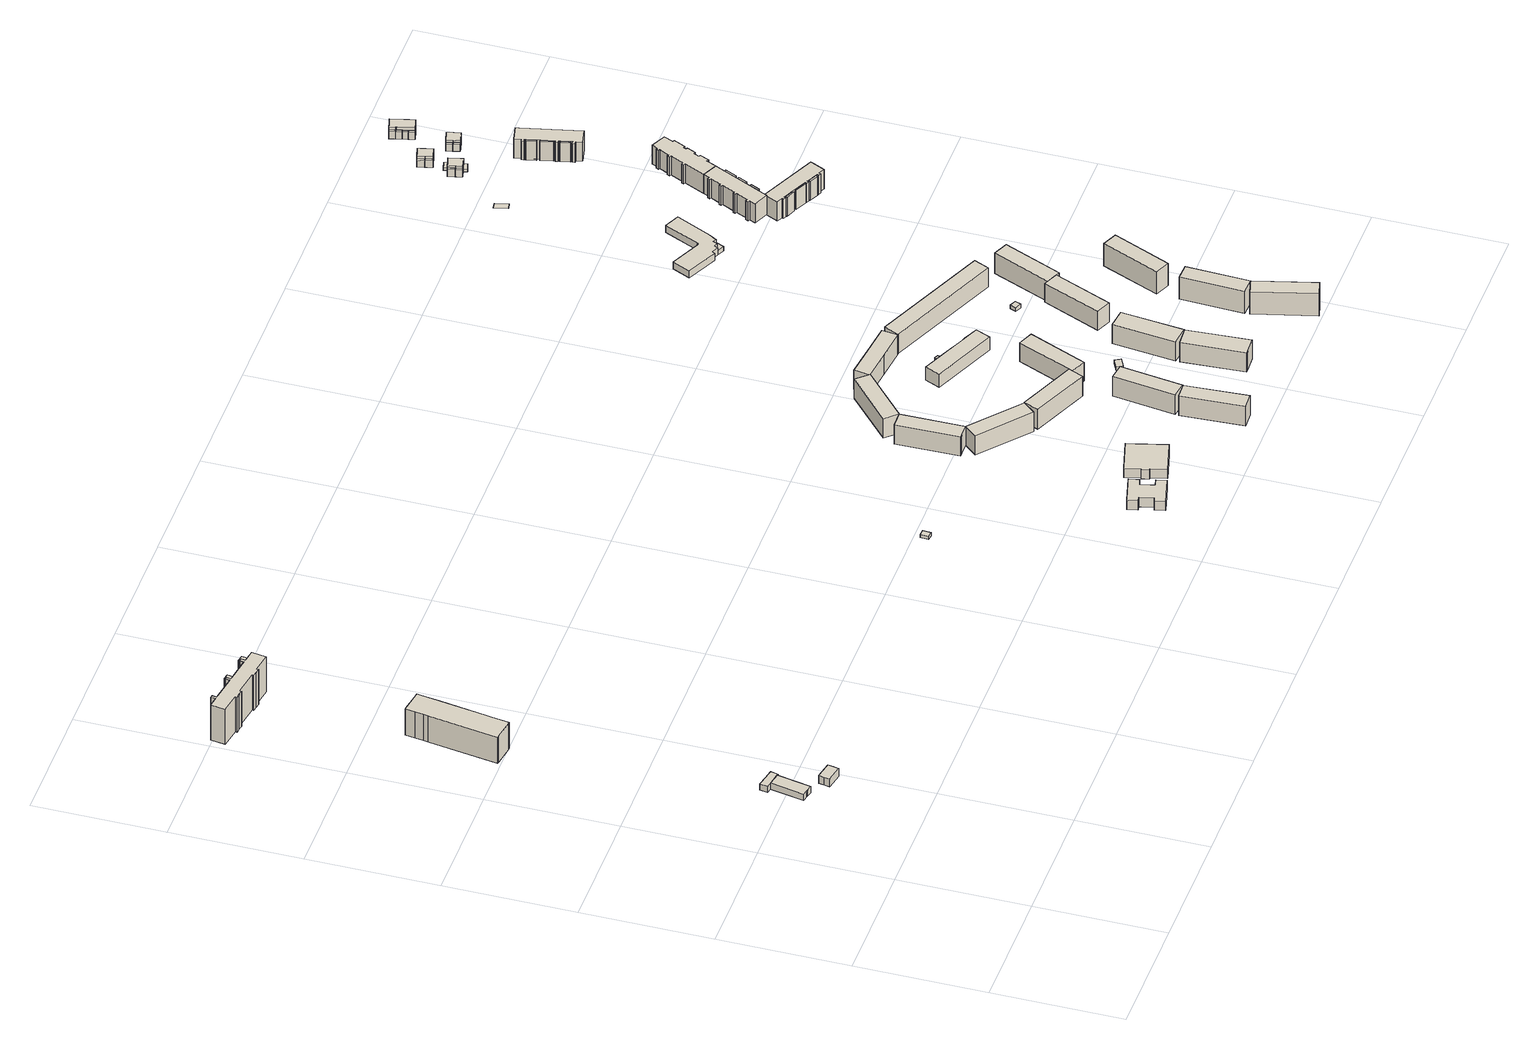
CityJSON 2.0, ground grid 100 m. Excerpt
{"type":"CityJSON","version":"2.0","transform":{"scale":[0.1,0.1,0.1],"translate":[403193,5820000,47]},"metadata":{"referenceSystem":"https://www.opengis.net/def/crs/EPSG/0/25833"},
"CityObjects":{
"building1":{"type":"Building","attributes":{"Gemeindeschluessel":"11000010","function":"31001_2000"},"address":[{"country":"Germany","locality":"Berlin","thoroughfareNumber":"5","thoroughfareName":"Zum Forsthaus"}],"children":["building1-1","building1-2"]},
"building1-1":{"type":"BuildingPart","attributes":{"BezugspunktDach":"2200","measuredHeight":6.47,"storeysAboveGround":1},"parents":["building1"],"geometry":[{"type":"MultiSurface","lod":"1","boundaries":[[[0,1,2,3,4,5,6,7]],[[8,9,10,11,12,13,14,15]],[[8,15,7,6]],[[16,17,18,6,5]],[[19,16,9,5,4]],[[20,19,10,11,10,4,3]],[[12,11,3,2]],[[13,12,2,1]],[[14,13,1,0]],[[15,14,0,7]],[[9,21,17,16]],[[21,8,18,17]],[[10,9,16,19]],[[22,11,10,19,20]]]}]},
"building1-2":{"type":"BuildingPart","attributes":{"BezugspunktDach":"2200","measuredHeight":7.27,"storeysAboveGround":1},"parents":["building1"],"geometry":[{"type":"MultiSurface","lod":"1","boundaries":[[[17,20,23,24,25,26,27]],[[28,29,30,31,11,21,32]],[[28,32,27,26]],[[29,28,26,25]],[[30,29,25,24]],[[31,30,24,23]],[[11,31,23,20]],[[32,21,8,18,27]],[[21,9,16,17]],[[10,19,16,9]],[[20,19,10,11]],[[18,8,21,17]]]}]},
"building2":{"type":"Building","attributes":{"Gemeindeschluessel":"11000010","BezugspunktDach":"2200","function":"31001_1223","measuredHeight":9.13,"storeysAboveGround":2},"address":[{"country":"Germany","locality":"Berlin","thoroughfareNumber":"7","thoroughfareName":"Zum Forsthaus"}],"geometry":[{"type":"Solid","lod":"1","boundaries":[[[[33,34,35,36,37,38,39]],[[40,41,42,43,44,45,46]],[[40,46,39,38]],[[41,40,38,37]],[[42,41,37,36]],[[43,42,36,35]],[[44,43,35,34]],[[45,44,34,33]],[[46,45,33,39]]]]}]},
"building3":{"type":"Building","attributes":{"Gemeindeschluessel":"11000010","BezugspunktDach":"2200","function":"31001_1022","measuredHeight":23.55,"storeysAboveGround":8},"address":[{"country":"Germany","locality":"Berlin","thoroughfareNumber":"62","thoroughfareName":"Buckower Ring"}],"geometry":[{"type":"Solid","lod":"1","boundaries":[[[[47,48,49,50,51,52,53,54,55,56,57,58,59,60,61,62,63,64,65,66]],[[67,68,69,70,71,72,73,74,75,76,77,78,79,80,81,82,83,84,85,86]],[[67,86,66,65]],[[68,67,65,64]],[[69,68,64,63]],[[70,69,63,62]],[[71,70,62,61]],[[72,71,61,60]],[[73,72,60,59]],[[74,73,59,58]],[[75,74,58,57]],[[76,75,57,56]],[[77,76,56,55]],[[78,77,55,54]],[[79,78,54,53]],[[80,79,53,52]],[[81,80,52,51]],[[82,81,51,50]],[[83,82,50,49]],[[84,83,49,48]],[[85,84,48,47]],[[86,85,47,66]]]]}]},
"building4":{"type":"Building","attributes":{"Gemeindeschluessel":"11000010","BezugspunktDach":"2200","function":"31001_1010","measuredHeight":31.35,"storeysAboveGround":10},"address":[{"country":"Germany","locality":"Berlin","thoroughfareNumber":"178, 180, 182","thoroughfareName":"Cecilienstraße"}],"geometry":[{"type":"Solid","lod":"1","boundaries":[[[[87,88,89,90,91,92,93,94,95,96,97,98,99,100,101,102,103,104,105,106,107,108,109,110,111,112,113,114,115,116,117,118]],[[119,120,121,122,123,124,125,126,127,128,129,130,131,132,133,134,135,136,137,138,139,140,141,142,143,144,145,146,147,148,149,150]],[[119,150,118,117]],[[120,119,117,116]],[[121,120,116,115]],[[122,121,115,114]],[[123,122,114,113]],[[124,123,113,112]],[[125,124,112,111]],[[126,125,111,110]],[[127,126,110,109]],[[128,127,109,108]],[[129,128,108,107]],[[130,129,107,106]],[[131,130,106,105]],[[132,131,105,104]],[[133,132,104,103]],[[134,133,103,102]],[[135,134,102,101]],[[136,135,101,100]],[[137,136,100,99]],[[138,137,99,98]],[[139,138,98,97]],[[140,139,97,96]],[[141,140,96,95]],[[142,141,95,94]],[[143,142,94,93]],[[144,143,93,92]],[[145,144,92,91]],[[146,145,91,90]],[[147,146,90,89]],[[148,147,89,88]],[[149,148,88,87]],[[150,149,87,118]]]]}]},
"building5":{"type":"Building","attributes":{"Gemeindeschluessel":"11000010","BezugspunktDach":"2200","function":"51009_1610","measuredHeight":31.5,"storeysAboveGround":0},"address":[{"country":"Germany","locality":"Berlin"}],"geometry":[{"type":"Solid","lod":"1","boundaries":[[[[109,108,107,106,105,151,152,110]],[[153,154,155,156,157,158,159,160]],[[153,160,110,152]],[[154,153,152,151]],[[155,154,151,105]],[[156,155,105,106]],[[157,156,106,107]],[[158,157,107,108]],[[159,158,108,109]],[[160,159,109,110]]]]}]},
"building6":{"type":"Building","attributes":{"Gemeindeschluessel":"11000010","BezugspunktDach":"2200","function":"51009_1610","measuredHeight":31.51,"storeysAboveGround":0},"address":[{"country":"Germany","locality":"Berlin"}],"geometry":[{"type":"Solid","lod":"1","boundaries":[[[[103,102,101,100,99,161,162,104]],[[163,164,165,166,167,168,169,170]],[[163,170,104,162]],[[164,163,162,161]],[[165,164,161,99]],[[166,165,99,100]],[[167,166,100,101]],[[168,167,101,102]],[[169,168,102,103]],[[170,169,103,104]]]]}]},
"building7":{"type":"Building","attributes":{"Gemeindeschluessel":"11000010","BezugspunktDach":"2200","function":"31001_1312","measuredHeight":2.84,"storeysAboveGround":1},"address":[{"country":"Germany","locality":"Berlin","thoroughfareNumber":"135","thoroughfareName":"Teterower Ring"}],"geometry":[{"type":"Solid","lod":"1","boundaries":[[[[171,172,173,174]],[[175,176,177,178]],[[175,178,174,173]],[[176,175,173,172]],[[177,176,172,171]],[[178,177,171,174]]]]}]},
"building8":{"type":"Building","attributes":{"Gemeindeschluessel":"11000010","BezugspunktDach":"2200","function":"31001_3021","measuredHeight":8.19,"storeysAboveGround":2},"address":[{"country":"Germany","locality":"Berlin","thoroughfareNumber":"81","thoroughfareName":"Teterower Ring"}],"geometry":[{"type":"Solid","lod":"1","boundaries":[[[[179,180,181,182,183,184,185,186,187,188,189,190]],[[191,192,193,194,195,196,197,198,199,200,201,202]],[[191,202,190,189]],[[192,191,189,188]],[[193,192,188,187]],[[194,193,187,186]],[[195,194,186,185]],[[196,195,185,184]],[[197,196,184,183]],[[198,197,183,182]],[[199,198,182,181]],[[200,199,181,180]],[[201,200,180,179]],[[202,201,179,190]]]]}]},
"building9":{"type":"Building","attributes":{"Gemeindeschluessel":"11000010","BezugspunktDach":"2200","function":"31001_3210","measuredHeight":8.24,"storeysAboveGround":1},"address":[{"country":"Germany","locality":"Berlin","thoroughfareNumber":"87","thoroughfareName":"Teterower Ring"}],"geometry":[{"type":"Solid","lod":"1","boundaries":[[[[203,204,205,206,207,208,209,210,211]],[[212,213,214,215,216,217,218,219,220]],[[212,220,211,210]],[[213,212,210,209]],[[214,213,209,208]],[[215,214,208,207]],[[216,215,207,206]],[[217,216,206,205]],[[218,217,205,204]],[[219,218,204,203]],[[220,219,203,211]]]]}]},
"building10":{"type":"Building","attributes":{"Gemeindeschluessel":"11000010","BezugspunktDach":"2200","function":"31001_1010","measuredHeight":17,"storeysAboveGround":5},"address":[{"country":"Germany","locality":"Berlin","thoroughfareNumber":"128, 130, 132, 134","thoroughfareName":"Teterower Ring"}],"geometry":[{"type":"Solid","lod":"1","boundaries":[[[[221,222,223,224,225]],[[226,227,228,229,230]],[[226,230,225,224]],[[227,226,224,223]],[[228,227,223,222]],[[229,228,222,221]],[[230,229,221,225]]]]}]},
"building11":{"type":"Building","attributes":{"Gemeindeschluessel":"11000010","BezugspunktDach":"2200","function":"31001_1010","measuredHeight":17.12,"storeysAboveGround":5},"address":[{"country":"Germany","locality":"Berlin","thoroughfareNumber":"120, 122, 124, 126","thoroughfareName":"Teterower Ring"}],"geometry":[{"type":"Solid","lod":"1","boundaries":[[[[231,232,233,234]],[[235,236,237,238]],[[235,238,234,233]],[[236,235,233,232]],[[237,236,232,231]],[[238,237,231,234]]]]}]},
"building12":{"type":"Building","attributes":{"Gemeindeschluessel":"11000010","BezugspunktDach":"2200","function":"31001_1010","measuredHeight":17.1,"storeysAboveGround":5},"address":[{"country":"Germany","locality":"Berlin","thoroughfareNumber":"136, 138, 140, 142","thoroughfareName":"Teterower Ring"}],"geometry":[{"type":"Solid","lod":"1","boundaries":[[[[239,240,241,242]],[[243,244,245,246]],[[243,246,242,241]],[[244,243,241,240]],[[245,244,240,239]],[[246,245,239,242]]]]}]},
"building13":{"type":"Building","attributes":{"Gemeindeschluessel":"11000010","BezugspunktDach":"2200","function":"31001_1010","measuredHeight":17.41,"storeysAboveGround":5},"address":[{"country":"Germany","locality":"Berlin","thoroughfareNumber":"88, 90, 92, 94","thoroughfareName":"Teterower Ring"}],"geometry":[{"type":"Solid","lod":"1","boundaries":[[[[247,248,249,250]],[[251,252,253,254]],[[251,254,250,249]],[[252,251,249,248]],[[253,252,248,247]],[[254,253,247,250]]]]}]},
"building14":{"type":"Building","attributes":{"Gemeindeschluessel":"11000010","BezugspunktDach":"2200","function":"31001_1010","measuredHeight":17.63,"storeysAboveGround":5},"address":[{"country":"Germany","locality":"Berlin","thoroughfareNumber":"112, 114, 116, 118","thoroughfareName":"Teterower Ring"}],"geometry":[{"type":"Solid","lod":"1","boundaries":[[[[255,256,257,258,259]],[[236,260,261,262,263]],[[236,263,259,258]],[[260,236,258,257]],[[261,260,257,256]],[[262,261,256,255]],[[263,262,255,259]]]]}]},
"building15":{"type":"Building","attributes":{"Gemeindeschluessel":"11000010","BezugspunktDach":"2200","function":"31001_1010","measuredHeight":17.33,"storeysAboveGround":5},"address":[{"country":"Germany","locality":"Berlin","thoroughfareNumber":"100, 102, 96, 98","thoroughfareName":"Teterower Ring"}],"geometry":[{"type":"Solid","lod":"1","boundaries":[[[[264,265,266,267]],[[268,269,270,271]],[[268,271,267,266]],[[269,268,266,265]],[[270,269,265,264]],[[271,270,264,267]]]]}]},
"building16":{"type":"Building","attributes":{"Gemeindeschluessel":"11000010","BezugspunktDach":"2200","function":"31001_1010","measuredHeight":17.14,"storeysAboveGround":5},"address":[{"country":"Germany","locality":"Berlin","thoroughfareNumber":"144, 146, 148, 150","thoroughfareName":"Teterower Ring"}],"geometry":[{"type":"Solid","lod":"1","boundaries":[[[[272,273,274,275,276,277,278,279]],[[280,281,282,283,284,285,286,287]],[[280,287,279,278]],[[281,280,278,277]],[[282,281,277,276]],[[283,282,276,275]],[[284,283,275,274]],[[285,284,274,273]],[[286,285,273,272]],[[287,286,272,279]]]]}]},
"building17":{"type":"Building","attributes":{"Gemeindeschluessel":"11000010","BezugspunktDach":"2200","function":"31001_1010","measuredHeight":16.81,"storeysAboveGround":5},"address":[{"country":"Germany","locality":"Berlin","thoroughfareNumber":"104, 106, 108, 110","thoroughfareName":"Teterower Ring"}],"geometry":[{"type":"Solid","lod":"1","boundaries":[[[[288,289,290,257,256]],[[291,292,293,294,295]],[[291,295,256,257]],[[292,291,257,290]],[[293,292,290,289]],[[294,293,289,288]],[[295,294,288,256]]]]}]},
"building18":{"type":"Building","attributes":{"name":"Stadtteilzentrum","Gemeindeschluessel":"11000010","function":"31001_3060"},"address":[{"country":"Germany","locality":"Berlin","thoroughfareNumber":"168","thoroughfareName":"Teterower Ring"}],"children":["building18-1","building18-2","building18-3","building18-4"]},
"building18-1":{"type":"BuildingPart","attributes":{"BezugspunktDach":"2200","measuredHeight":11.69,"storeysAboveGround":3},"parents":["building18"],"geometry":[{"type":"MultiSurface","lod":"1","boundaries":[[[296,297,298,299,300,301,302,303,304,305]],[[306,307,308,309,310,311,312,313,314,315]],[[306,315,305,304]],[[307,306,304,303]],[[308,307,303,302],[316,317,302,303]],[[309,308,302,301]],[[318,319,301,300]],[[310,309,320,321,322]],[[311,310,300,299]],[[323,324,325,326,312,311,299,298]],[[313,312,298,297]],[[314,313,297,296]],[[315,314,296,305]],[[302,317,316,303]],[[322,321,320,319,318]],[[326,325,324,323]]]}]},
"building18-2":{"type":"BuildingPart","attributes":{"BezugspunktDach":"2200","measuredHeight":11.44,"storeysAboveGround":3},"parents":["building18"],"geometry":[{"type":"Solid","lod":"1","boundaries":[[[[302,327,328,303]],[[329,330,317,316]],[[329,316,303,328]],[[330,329,328,327]],[[317,330,327,302]],[[316,317,302,303]]]]}]},
"building18-3":{"type":"BuildingPart","attributes":{"BezugspunktDach":"2200","measuredHeight":1.05,"storeysAboveGround":3},"parents":["building18"],"geometry":[{"type":"MultiSurface","lod":"1","boundaries":[[[318,331,332,319]],[[333,334,322,321]],[[333,321,319,332]],[[334,333,332,331]],[[322,334,331,318]],[[322,335,318,319,321]]]}]},
"building18-4":{"type":"BuildingPart","attributes":{"BezugspunktDach":"2200","measuredHeight":5.64,"storeysAboveGround":3},"parents":["building18"],"geometry":[{"type":"Solid","lod":"1","boundaries":[[[[323,336,337,324]],[[338,339,326,325]],[[338,325,324,337]],[[339,338,337,336]],[[326,339,336,323]],[[325,326,323,324]]]]}]},
"building19":{"type":"Building","attributes":{"Gemeindeschluessel":"11000010","BezugspunktDach":"2200","function":"31001_2000","measuredHeight":3.01,"storeysAboveGround":1},"address":[{"country":"Germany","locality":"Berlin","thoroughfareNumber":"18 (1)","thoroughfareName":"Tollensestraße"}],"geometry":[{"type":"Solid","lod":"1","boundaries":[[[[340,341,342,343]],[[344,345,346,347]],[[344,347,343,342]],[[345,344,342,341]],[[346,345,341,340]],[[347,346,340,343]]]]}]},
"building20":{"type":"Building","attributes":{"Gemeindeschluessel":"11000010","BezugspunktDach":"2200","function":"31001_1010","measuredHeight":17.08,"storeysAboveGround":5},"address":[{"country":"Germany","locality":"Berlin","thoroughfareNumber":"22","thoroughfareName":"Tollensestraße"}],"geometry":[{"type":"Solid","lod":"1","boundaries":[[[[348,349,350,351,352]],[[353,354,355,356,357]],[[353,357,352,351]],[[354,353,351,350]],[[355,354,350,349]],[[356,355,349,348]],[[357,356,348,352]]]]}]},
"building21":{"type":"Building","attributes":{"Gemeindeschluessel":"11000010","BezugspunktDach":"2200","function":"31001_1010","measuredHeight":17.23,"storeysAboveGround":5},"address":[{"country":"Germany","locality":"Berlin","thoroughfareNumber":"18","thoroughfareName":"Tollensestraße"}],"geometry":[{"type":"Solid","lod":"1","boundaries":[[[[358,359,360,361]],[[362,363,364,365]],[[362,365,361,360]],[[363,362,360,359]],[[364,363,359,358]],[[365,364,358,361]]]]}]},
"building22":{"type":"Building","attributes":{"Gemeindeschluessel":"11000010","BezugspunktDach":"2200","function":"31001_1010","measuredHeight":17.28,"storeysAboveGround":5},"address":[{"country":"Germany","locality":"Berlin","thoroughfareNumber":"152, 154, 156, 158, 160, 162, 164, 166","thoroughfareName":"Teterower Ring"}],"geometry":[{"type":"Solid","lod":"1","boundaries":[[[[366,367,368,369]],[[370,371,372,373]],[[370,373,369,368]],[[371,370,368,367]],[[372,371,367,366]],[[373,372,366,369]]]]}]},
"building23":{"type":"Building","attributes":{"Gemeindeschluessel":"11000010","BezugspunktDach":"2200","function":"31001_1010","measuredHeight":16.86,"storeysAboveGround":5},"address":[{"country":"Germany","locality":"Berlin","thoroughfareNumber":"10, 12, 14, 16","thoroughfareName":"Tollensestraße"}],"geometry":[{"type":"Solid","lod":"1","boundaries":[[[[374,375,376,377,378]],[[379,380,381,382,383]],[[379,383,378,377]],[[380,379,377,376]],[[381,380,376,375]],[[382,381,375,374]],[[383,382,374,378]]]]}]},
"building24":{"type":"Building","attributes":{"Gemeindeschluessel":"11000010","BezugspunktDach":"2200","function":"31001_1010","measuredHeight":19.87,"storeysAboveGround":6},"address":[{"country":"Germany","locality":"Berlin","thoroughfareNumber":"25, 27, 29, 31","thoroughfareName":"Tollensestraße"}],"geometry":[{"type":"Solid","lod":"1","boundaries":[[[[384,385,386,387,388]],[[389,390,391,392,393]],[[389,393,388,387]],[[390,389,387,386]],[[391,390,386,385]],[[392,391,385,384]],[[393,392,384,388]]]]}]},
"building25":{"type":"Building","attributes":{"Gemeindeschluessel":"11000010","BezugspunktDach":"2200","function":"31001_2000","measuredHeight":3.16,"storeysAboveGround":1},"address":[{"country":"Germany","locality":"Berlin","thoroughfareNumber":"168 (1)","thoroughfareName":"Teterower Ring"}],"geometry":[{"type":"Solid","lod":"1","boundaries":[[[[394,395,396,397,398]],[[399,400,401,402,403]],[[399,403,398,397]],[[400,399,397,396]],[[401,400,396,395]],[[402,401,395,394]],[[403,402,394,398]]]]}]},
"building26":{"type":"Building","attributes":{"Gemeindeschluessel":"11000010","BezugspunktDach":"2200","function":"31001_1010","measuredHeight":19.67,"storeysAboveGround":6},"address":[{"country":"Germany","locality":"Berlin","thoroughfareNumber":"17, 19, 21, 23","thoroughfareName":"Tollensestraße"}],"geometry":[{"type":"Solid","lod":"1","boundaries":[[[[387,404,405,406]],[[407,408,409,410]],[[407,410,406,405]],[[408,407,405,404]],[[409,408,404,387]],[[410,409,387,406]]]]}]},
"building27":{"type":"Building","attributes":{"Gemeindeschluessel":"11000010","BezugspunktDach":"2200","function":"31001_1010","measuredHeight":18.17,"storeysAboveGround":5},"address":[{"country":"Germany","locality":"Berlin","thoroughfareNumber":"2, 4, 6, 8","thoroughfareName":"Tollensestraße"}],"geometry":[{"type":"Solid","lod":"1","boundaries":[[[[375,411,412,413,376]],[[414,415,416,417,418]],[[414,418,376,413]],[[415,414,413,412]],[[416,415,412,411]],[[417,416,411,375]],[[418,417,375,376]]]]}]},
"building28":{"type":"Building","attributes":{"Gemeindeschluessel":"11000010","BezugspunktDach":"2200","function":"31001_1010","measuredHeight":19.89,"storeysAboveGround":6},"address":[{"country":"Germany","locality":"Berlin","thoroughfareNumber":"11, 13, 15, 9","thoroughfareName":"Tollensestraße"}],"geometry":[{"type":"Solid","lod":"1","boundaries":[[[[419,420,421,422,423]],[[424,425,426,427,428]],[[424,428,423,422]],[[425,424,422,421]],[[426,425,421,420]],[[427,426,420,419]],[[428,427,419,423]]]]}]},
"building29":{"type":"Building","attributes":{"Gemeindeschluessel":"11000010","BezugspunktDach":"2200","function":"31001_3072","measuredHeight":6.29,"storeysAboveGround":3},"address":[{"country":"Germany","locality":"Berlin","thoroughfareNumber":"80","thoroughfareName":"Kummerower Ring"}],"geometry":[{"type":"Solid","lod":"1","boundaries":[[[[429,430,431,432,433,434,435,436,437,438,439,440,441,442,443,444,445,446]],[[447,448,449,450,451,452,453,454,455,456,457,458,459,460,461,462,463,464]],[[447,464,446,445]],[[448,447,445,444]],[[449,448,444,443]],[[450,449,443,442]],[[451,450,442,441]],[[452,451,441,440]],[[453,452,440,439]],[[454,453,439,438]],[[455,454,438,437]],[[456,455,437,436]],[[457,456,436,435]],[[458,457,435,434]],[[459,458,434,433]],[[460,459,433,432]],[[461,460,432,431]],[[462,461,431,430]],[[463,462,430,429]],[[464,463,429,446]]]]}]},
"building30":{"type":"Building","attributes":{"Gemeindeschluessel":"11000010","BezugspunktDach":"2200","function":"51009_1610","measuredHeight":3.77,"storeysAboveGround":0},"address":[{"country":"Germany","locality":"Berlin"}],"geometry":[{"type":"Solid","lod":"1","boundaries":[[[[465,466,467,468,469,470]],[[460,459,458,457,471,461]],[[460,461,470,469]],[[459,460,469,468]],[[458,459,468,467]],[[457,458,467,466]],[[471,457,466,465]],[[461,471,465,470]]]]}]},
"building31":{"type":"Building","attributes":{"Gemeindeschluessel":"11000010","BezugspunktDach":"2200","function":"31001_2000","measuredHeight":0.109,"storeysAboveGround":1},"address":[{"country":"Germany","locality":"Berlin","thoroughfareNumber":"54 (1)","thoroughfareName":"Kummerower Ring"}],"geometry":[{"type":"Solid","lod":"1","boundaries":[[[[472,473,474,475]],[[476,477,478,479]],[[476,479,475,474]],[[477,476,474,473]],[[478,477,473,472]],[[479,478,472,475]]]]}]},
"building32":{"type":"Building","attributes":{"Gemeindeschluessel":"11000010","function":"31001_1010"},"address":[{"country":"Germany","locality":"Berlin","thoroughfareNumber":"75, 77, 79, 81","thoroughfareName":"Kummerower Ring"}],"children":["building32-1","building32-2","building32-3","building32-4"]},
"building32-1":{"type":"BuildingPart","attributes":{"BezugspunktDach":"2200","measuredHeight":17.07,"storeysAboveGround":6},"parents":["building32"],"geometry":[{"type":"MultiSurface","lod":"1","boundaries":[[[480,481,482,483,484,485,486,487,488,489,490,491,492,493,494,495,496,497,498,499,500,501,502,503,504,505,506,507,508]],[[509,510,511,512,513,514,515,516,517,518,519,520,521,522,523,524,525,526,527,528,529,530,531,532,533,534,535,536,537]],[[509,537,508,507]],[[510,509,507,506]],[[511,510,506,505]],[[512,511,505,504]],[[513,512,504,503]],[[514,513,503,502]],[[515,514,502,501]],[[516,515,501,500]],[[517,516,500,499]],[[518,517,499,498]],[[519,518,498,497]],[[520,519,497,496]],[[521,520,496,495]],[[522,521,495,494]],[[523,522,494,493]],[[524,523,493,492]],[[525,524,492,491]],[[526,525,491,490]],[[527,526,490,489]],[[529,528,488,487]],[[531,530,486,485]],[[532,531,485,484]],[[534,533,483,482]],[[535,534,482,481]],[[536,535,481,480]],[[537,536,480,508]],[[528,538,527,489,488]],[[530,529,487,486]],[[533,532,484,483]]]}]},
"building32-2":{"type":"BuildingPart","attributes":{"BezugspunktDach":"2200","measuredHeight":17.07,"storeysAboveGround":6},"parents":["building32"],"geometry":[{"type":"Solid","lod":"1","boundaries":[[[[539,540,484,483]],[[532,541,542,533]],[[541,532,484,540]],[[542,541,540,539]],[[533,542,539,483]],[[532,533,483,484]]]]}]},
"building32-3":{"type":"BuildingPart","attributes":{"BezugspunktDach":"2200","measuredHeight":17.07,"storeysAboveGround":6},"parents":["building32"],"geometry":[{"type":"MultiSurface","lod":"1","boundaries":[[[543,544,487,486]],[[529,545,546,530]],[[545,529,487,544]],[[546,545,544,543]],[[530,546,543,486]],[[529,530,486,487,547]]]}]},
"building32-4":{"type":"BuildingPart","attributes":{"BezugspunktDach":"2200","measuredHeight":17.07,"storeysAboveGround":6},"parents":["building32"],"geometry":[{"type":"Solid","lod":"1","boundaries":[[[[548,549,489,488]],[[527,550,551,528]],[[550,527,489,549]],[[551,550,549,548]],[[528,551,548,488]],[[528,488,489,527]]]]}]},
"building33":{"type":"Building","attributes":{"Gemeindeschluessel":"11000010","function":"31001_1010"},"address":[{"country":"Germany","locality":"Berlin","thoroughfareNumber":"83, 85, 87, 89","thoroughfareName":"Kummerower Ring"}],"children":["building33-1","building33-2","building33-3","building33-4"]},
"building33-1":{"type":"BuildingPart","attributes":{"BezugspunktDach":"2200","measuredHeight":17.12,"storeysAboveGround":6},"parents":["building33"],"geometry":[{"type":"MultiSurface","lod":"1","boundaries":[[[552,553,554,555,556,557,558,559,560,561,562,563,564,565,566,567,568,569,570,571,572,573,574]],[[575,576,577,578,579,580,581,582,583,584,585,586,587,588,589,590,591,592,593,594,595,596,597]],[[575,597,574,573]],[[576,575,573,572]],[[577,576,572,571]],[[578,577,571,570]],[[579,578,570,569]],[[580,579,569,568]],[[581,580,568,567]],[[582,581,567,566]],[[583,582,566,565]],[[584,583,565,564]],[[586,585,563,562]],[[587,586,562,561]],[[588,587,561,560]],[[589,588,560,559]],[[590,589,559,558]],[[598,599,600,557,601,602,603]],[[593,592,556,555]],[[594,593,555,554]],[[595,594,554,553]],[[596,595,553,552]],[[597,596,552,574]],[[585,584,564,563]],[[591,590,558,557]],[[591,557,600,599,598]],[[592,604,603,602,601,556,605]]]}]},
"building33-2":{"type":"BuildingPart","attributes":{"BezugspunktDach":"2200","measuredHeight":17.12,"storeysAboveGround":6},"parents":["building33"],"geometry":[{"type":"MultiSurface","lod":"1","boundaries":[[[606,558,600,607]],[[599,590,608,609]],[[599,609,607,600]],[[610,557,600]],[[608,590,558,606]],[[609,608,606,607]],[[611,591,557,610,558,590]],[[599,600,557,612,591]]]}]},
"building33-3":{"type":"BuildingPart","attributes":{"BezugspunktDach":"2200","measuredHeight":17.12,"storeysAboveGround":6},"parents":["building33"],"geometry":[{"type":"Solid","lod":"1","boundaries":[[[[613,602,556,614]],[[592,603,615,616]],[[592,616,614,556]],[[615,603,602,613]],[[616,615,613,614]],[[603,592,556,602]]]]}]},
"building33-4":{"type":"BuildingPart","attributes":{"BezugspunktDach":"2200","measuredHeight":17.12,"storeysAboveGround":6},"parents":["building33"],"geometry":[{"type":"Solid","lod":"1","boundaries":[[[[617,564,563,618]],[[585,584,619,620]],[[585,620,618,563]],[[619,584,564,617]],[[620,619,617,618]],[[584,585,563,564]]]]}]},
"building34":{"type":"Building","attributes":{"Gemeindeschluessel":"11000010","BezugspunktDach":"2200","function":"31001_1010","measuredHeight":16.97,"storeysAboveGround":6},"address":[{"country":"Germany","locality":"Berlin","thoroughfareNumber":"67, 69, 71, 73","thoroughfareName":"Kummerower Ring"}],"geometry":[{"type":"Solid","lod":"1","boundaries":[[[[490,621,622,623,624,625,626,627,628,629,630,631,632,633,634,635,636,637,638,639,640,641,642,643,644,645,646,491]],[[647,648,649,650,651,652,653,654,655,656,657,658,659,660,661,662,663,664,665,666,667,668,669,670,671,672,673,674]],[[647,674,491,646]],[[648,647,646,645]],[[649,648,645,644]],[[650,649,644,643]],[[651,650,643,642]],[[652,651,642,641]],[[653,652,641,640]],[[654,653,640,639]],[[655,654,639,638]],[[656,655,638,637]],[[657,656,637,636]],[[658,657,636,635]],[[659,658,635,634]],[[660,659,634,633]],[[661,660,633,632]],[[662,661,632,631]],[[663,662,631,630]],[[664,663,630,629]],[[665,664,629,628]],[[666,665,628,627]],[[667,666,627,626]],[[668,667,626,625]],[[669,668,625,624]],[[670,669,624,623]],[[671,670,623,622]],[[672,671,622,621]],[[673,672,621,490]],[[674,673,490,491]]]]}]},
"building35":{"type":"Building","attributes":{"Gemeindeschluessel":"11000010","function":"31001_1010"},"address":[{"country":"Germany","locality":"Berlin","thoroughfareNumber":"1, 3","thoroughfareName":"Sonnenkieker"}],"children":["building35-1","building35-2","building35-3"]},
"building35-1":{"type":"BuildingPart","attributes":{"BezugspunktDach":"2200","measuredHeight":8.2,"storeysAboveGround":3},"parents":["building35"],"geometry":[{"type":"MultiSurface","lod":"1","boundaries":[[[675,676,677,678,679,680,681,682]],[[683,684,685,686,687,688,689,690]],[[683,690,682,681]],[[684,683,681,680]],[[685,684,680,679]],[[686,685,679,678]],[[687,686,678,677]],[[688,687,677,676]],[[691,692,676,675]],[[689,688,693,694]],[[695,696,691,694,697,690,689,675,682]],[[694,693,692,691]],[[697,694,691,696,695]]]}]},
"building35-2":{"type":"BuildingPart","attributes":{"BezugspunktDach":"2200","measuredHeight":6.38,"storeysAboveGround":3},"parents":["building35"],"geometry":[{"type":"MultiSurface","lod":"1","boundaries":[[[698,692,691,699]],[[694,693,700,701]],[[693,694,691,692]],[[700,693,692,698]],[[701,700,698,699]],[[702,694,701,699,691]]]}]},
"building35-3":{"type":"BuildingPart","attributes":{"BezugspunktDach":"2200","measuredHeight":6.39,"storeysAboveGround":3},"parents":["building35"],"geometry":[{"type":"Solid","lod":"1","boundaries":[[[[699,691,696,703]],[[697,694,701,704]],[[697,704,703,696]],[[704,701,699,703]],[[694,697,696,691]],[[701,694,691,699]]]]}]},
"building36":{"type":"Building","attributes":{"Gemeindeschluessel":"11000010","BezugspunktDach":"2200","function":"31001_2463","measuredHeight":2.24,"storeysAboveGround":1},"address":[{"country":"Germany","locality":"Berlin","thoroughfareNumber":"1 (2)","thoroughfareName":"Sonnenkieker"}],"geometry":[{"type":"Solid","lod":"1","boundaries":[[[[705,706,707,708,709]],[[710,711,712,713,714]],[[710,714,709,708]],[[711,710,708,707]],[[712,711,707,706]],[[713,712,706,705]],[[714,713,705,709]]]]}]},
"building37":{"type":"Building","attributes":{"Gemeindeschluessel":"11000010","BezugspunktDach":"2200","function":"31001_2463","measuredHeight":2.27,"storeysAboveGround":1},"address":[{"country":"Germany","locality":"Berlin","thoroughfareNumber":"3 (1)","thoroughfareName":"Sonnenkieker"}],"geometry":[{"type":"Solid","lod":"1","boundaries":[[[[715,716,717,718,719]],[[720,721,722,723,724]],[[720,724,719,718]],[[721,720,718,717]],[[722,721,717,716]],[[723,722,716,715]],[[724,723,715,719]]]]}]},
"building38":{"type":"Building","attributes":{"Gemeindeschluessel":"11000010","function":"31001_1010"},"address":[{"country":"Germany","locality":"Berlin","thoroughfareNumber":"5, 7","thoroughfareName":"Sonnenkieker"}],"children":["building38-1","building38-2","building38-3"]},
"building38-1":{"type":"BuildingPart","attributes":{"BezugspunktDach":"2200","measuredHeight":7.98,"storeysAboveGround":3},"parents":["building38"],"geometry":[{"type":"MultiSurface","lod":"1","boundaries":[[[725,726,727,728,729,730]],[[731,732,733,734,735,736]],[[731,736,730,729]],[[732,731,729,728]],[[733,732,728,727]],[[734,733,727,726]],[[737,738,734,726,725]],[[739,740,735,725,730]],[[735,734,738,737]],[[736,735,740,739]]]}]},
"building38-2":{"type":"BuildingPart","attributes":{"BezugspunktDach":"2200","measuredHeight":6.86,"storeysAboveGround":3},"parents":["building38"],"geometry":[{"type":"MultiSurface","lod":"1","boundaries":[[[741,740,739,742]],[[736,735,743,744]],[[736,744,742,739]],[[735,736,739,736,735,740]],[[743,735,743,741]],[[744,743,741,742]],[[740,741,743,735]]]}]},
"building38-3":{"type":"BuildingPart","attributes":{"BezugspunktDach":"2200","measuredHeight":6.25,"storeysAboveGround":3},"parents":["building38"],"geometry":[{"type":"MultiSurface","lod":"1","boundaries":[[[745,738,737,746]],[[735,734,747,743]],[[740,741,743,746,737]],[[747,734,738,745]],[[743,747,745,746]],[[735,743,741,740]],[[734,735,737,738]]]}]},
"building39":{"type":"Building","attributes":{"Gemeindeschluessel":"11000010","function":"31001_1010"},"address":[{"country":"Germany","locality":"Berlin","thoroughfareNumber":"51, 53, 55, 57","thoroughfareName":"Kummerower Ring"}],"children":["building39-1","building39-2","building39-3","building39-4"]},
"building39-1":{"type":"BuildingPart","attributes":{"BezugspunktDach":"2200","measuredHeight":16.98,"storeysAboveGround":6},"parents":["building39"],"geometry":[{"type":"MultiSurface","lod":"1","boundaries":[[[748,749,750,751,752,753,754,755,756,757,758,759,760,761,762,763,764,765,766,767,768,769,770]],[[771,772,773,774,775,776,777,778,779,780,781,782,783,784,785,786,787,788,789,790,791,792,793]],[[771,793,770,769]],[[772,771,769,768]],[[773,772,768,767]],[[774,773,767,766]],[[775,774,766,765]],[[776,775,765,764]],[[777,776,764,763]],[[778,777,763,762]],[[779,778,762,761]],[[780,779,761,760]],[[780,760,794,795,781]],[[782,781,759,758]],[[783,782,758,757]],[[784,783,757,756]],[[785,784,756,755]],[[786,785,755,754]],[[786,754,796,797]],[[788,787,753,752]],[[790,798,799,751,750]],[[791,790,750,749]],[[792,791,749,748]],[[793,792,748,770]],[[781,795,794,759]],[[787,797,796,753]],[[789,788,752,751]],[[789,751,799,798]]]}]},
"building39-2":{"type":"BuildingPart","attributes":{"BezugspunktDach":"2200","measuredHeight":16.98,"storeysAboveGround":6},"parents":["building39"],"geometry":[{"type":"Solid","lod":"1","boundaries":[[[[800,796,753,801]],[[787,797,802,803]],[[787,803,801,753]],[[802,797,796,800]],[[803,802,800,801]],[[797,787,753,796]]]]}]},
"building39-3":{"type":"BuildingPart","attributes":{"BezugspunktDach":"2200","measuredHeight":16.98,"storeysAboveGround":6},"parents":["building39"],"geometry":[{"type":"MultiSurface","lod":"1","boundaries":[[[804,752,799,805]],[[798,788,806,807]],[[798,807,805,799]],[[788,798,789,788,752]],[[806,788,752,804]],[[807,806,804,805]],[[752,788,789,751]],[[799,751,789,798]]]}]},
"building39-4":{"type":"BuildingPart","attributes":{"BezugspunktDach":"2200","measuredHeight":16.98,"storeysAboveGround":6},"parents":["building39"],"geometry":[{"type":"Solid","lod":"1","boundaries":[[[[808,794,759,809]],[[781,795,810,811]],[[781,811,809,759]],[[810,795,794,808]],[[811,810,808,809]],[[795,781,759,794]]]]}]},
"building40":{"type":"Building","attributes":{"Gemeindeschluessel":"11000010","function":"31001_1010"},"address":[{"country":"Germany","locality":"Berlin","thoroughfareNumber":"2, 4","thoroughfareName":"Sonnenkieker"}],"children":["building40-1","building40-2","building40-3"]},
"building40-1":{"type":"BuildingPart","attributes":{"BezugspunktDach":"2200","measuredHeight":8.06,"storeysAboveGround":3},"parents":["building40"],"geometry":[{"type":"MultiSurface","lod":"1","boundaries":[[[812,813,814,815,816,817]],[[818,819,820,821,822,823]],[[818,823,817,816]],[[819,818,816,815]],[[820,819,815,814]],[[821,820,814,813]],[[822,821,824,825,826,827,813,812]],[[828,829,812,817]],[[827,826,825,824]],[[823,822,829,828]]]}]},
"building40-2":{"type":"BuildingPart","attributes":{"BezugspunktDach":"2200","measuredHeight":6.68,"storeysAboveGround":3},"parents":["building40"],"geometry":[{"type":"MultiSurface","lod":"1","boundaries":[[[830,829,828,831]],[[823,822,832,833]],[[823,833,831,828]],[[822,823,828,823,822,829]],[[832,822,829,825,834,835]],[[833,832,830,831]],[[835,834,825,829,830]]]}]},
"building40-3":{"type":"BuildingPart","attributes":{"BezugspunktDach":"2200","measuredHeight":6.39,"storeysAboveGround":3},"parents":["building40"],"geometry":[{"type":"MultiSurface","lod":"1","boundaries":[[[836,827,826,837]],[[825,824,838,834]],[[829,830,837,826]],[[838,824,827,836]],[[834,838,836,837]],[[825,834,839,830,829]],[[825,826,827,824]]]}]},
"building41":{"type":"Building","attributes":{"Gemeindeschluessel":"11000010","function":"31001_1010"},"address":[{"country":"Germany","locality":"Berlin","thoroughfareNumber":"11, 13, 15, 9","thoroughfareName":"Sonnenkieker"}],"children":["building41-1","building41-2","building41-3","building41-4","building41-5"]},
"building41-1":{"type":"BuildingPart","attributes":{"BezugspunktDach":"2200","measuredHeight":9.49,"storeysAboveGround":3},"parents":["building41"],"geometry":[{"type":"MultiSurface","lod":"1","boundaries":[[[840,841,842,843,844,845,846,847,848,849,850]],[[851,852,853,854,855,856,857,858,859,860,861]],[[851,861,850,849]],[[852,851,849,848]],[[853,852,848,847]],[[854,853,847,846]],[[855,854,846,845]],[[856,855,845,844]],[[857,856,844,843]],[[858,857,843,842]],[[862,863,864,865,859,858,842,841],[866,867,868,869],[870,871,869,872]],[[860,859,841,840],[873,874,862,865]],[[875,874,840,850]],[[861,860,873,876]],[[868,867,866,869]],[[865,864,863,862]],[[869,871,870,872]],[[862,874,873,865]],[[876,873,874,875]]]}]},
"building41-2":{"type":"BuildingPart","attributes":{"BezugspunktDach":"2200","measuredHeight":6.2,"storeysAboveGround":3},"parents":["building41"],"geometry":[{"type":"MultiSurface","lod":"1","boundaries":[[[877,869,868,878]],[[867,866,879,880]],[[880,879,877,878]],[[880,878,868,867]],[[866,867,868,869]],[[879,866,869,877,881]]]}]},
"building41-3":{"type":"BuildingPart","attributes":{"BezugspunktDach":"2200","measuredHeight":6.51,"storeysAboveGround":3},"parents":["building41"],"geometry":[{"type":"MultiSurface","lod":"1","boundaries":[[[882,863,874,883]],[[873,864,884,885]],[[873,885,883,874],[885,873,874,883]],[[878,868,867,880,886,884,864,863,882]],[[885,884,882,883]],[[868,867,864,865,862,863]],[[873,874,862,865]],[[886,880,867,868,878]]]}]},
"building41-4":{"type":"BuildingPart","attributes":{"BezugspunktDach":"2200","measuredHeight":6.32,"storeysAboveGround":3},"parents":["building41"],"geometry":[{"type":"MultiSurface","lod":"1","boundaries":[[[887,872,869,877]],[[871,870,888,889]],[[871,889,877,879,866,869]],[[888,870,872,887]],[[889,888,887,877]],[[869,866,879,877]],[[871,866,869,872,870]]]}]},
"building41-5":{"type":"BuildingPart","attributes":{"BezugspunktDach":"2200","measuredHeight":6.51,"storeysAboveGround":3},"parents":["building41"],"geometry":[{"type":"Solid","lod":"1","boundaries":[[[[883,874,875,890]],[[876,873,885,891]],[[876,891,890,875]],[[891,885,883,890]],[[873,876,875,874]],[[873,874,883,885]]]]}]}
},
"vertices":[
[684,1854,69],[697,1851,69],[739,1843,69],[791,2102,69],[749,2111,69],[736,2113,69],[693,2122,69],[642,1862,69],[693,2122,14],[736,2113,14],[749,2111,14],[791,2102,14],[739,1843,14],[697,1851,14],[684,1854,14],[642,1862,14],[736,2113,68],[728,2115,68],[693,2122,68],[749,2111,68],[791,2102,68],[728,2115,14],[791,2102,32],
[804,2099,68],[816,2159,68],[740,2175,68],[664,2190,68],[652,2130,68],[664,2190,14],[740,2175,14],[816,2159,14],[804,2099,14],[652,2130,14],
[970,1710,84],[971,1713,84],[979,1752,84],[987,1794,84],[856,1821,84],[848,1778,84],[840,1735,84],[848,1778,14],[856,1821,14],[987,1794,14],[979,1752,14],[971,1713,14],[970,1710,14],[840,1735,14],
[374,4011,279],[381,4010,279],[538,3986,279],[542,3986,279],[548,3985,279],[570,4125,279],[576,4161,279],[631,4515,279],[637,4551,279],[647,4620,279],[659,4693,279],[652,4695,279],[648,4695,279],[489,4720,279],[484,4721,279],[476,4722,279],[464,4643,279],[455,4580,279],[449,4543,279],[367,4012,279],[449,4543,45],[455,4580,45],[464,4643,45],[476,4722,45],[484,4721,45],[489,4720,45],[648,4695,45],[652,4695,45],[659,4693,45],[647,4620,45],[637,4551,45],[631,4515,45],[576,4161,45],[570,4125,45],[548,3985,45],[542,3986,45],[538,3986,45],[381,4010,45],[374,4011,45],[367,4012,45],
[159,5863,360],[157,5850,360],[195,5844,360],[229,5839,360],[231,5852,360],[422,5822,360],[421,5809,360],[457,5803,360],[494,5797,360],[496,5810,360],[646,5787,360],[663,5901,360],[594,5911,360],[567,5915,360],[572,5949,360],[553,5952,360],[548,5918,360],[544,5919,360],[366,5946,360],[341,5950,360],[345,5985,360],[329,5988,360],[323,5953,360],[321,5953,360],[142,5981,360],[117,5985,360],[122,6021,360],[102,6023,360],[98,5988,360],[94,5988,360],[21,6000,360],[5,5888,360],[21,6000,46],[94,5988,46],[98,5988,46],[102,6023,46],[122,6021,46],[117,5985,46],[142,5981,46],[321,5953,46],[323,5953,46],[329,5988,46],[345,5985,46],[341,5950,46],[366,5946,46],[544,5919,46],[548,5918,46],[553,5952,46],[572,5949,46],[567,5915,46],[594,5911,46],[663,5901,46],[646,5787,46],[496,5810,46],[494,5797,46],[457,5803,46],[421,5809,46],[422,5822,46],[231,5852,46],[229,5839,46],[195,5844,46],[157,5850,46],[159,5863,46],[5,5888,46],
[373,5989,360],[327,5996,360],[327,5996,45],[373,5989,45],[366,5946,45],[341,5950,45],[345,5985,45],[329,5988,45],[323,5953,45],[321,5953,45],
[600,5954,360],[550,5962,360],[550,5962,45],[600,5954,45],[594,5911,45],[567,5915,45],[572,5949,45],[553,5952,45],[548,5918,45],[544,5919,45],
[3722,1889,31],[3726,1953,31],[3681,1956,31],[3678,1892,31],[3681,1956,3],[3726,1953,3],[3722,1889,3],[3678,1892,3],
[4417,592,92],[4449,600,92],[4476,494,92],[4445,486,92],[4466,407,92],[4692,466,92],[4672,545,92],[4617,531,92],[4590,637,92],[4644,652,92],[4623,731,92],[4396,671,92],[4623,731,10],[4644,652,10],[4590,637,10],[4617,531,10],[4672,545,10],[4692,466,10],[4466,407,10],[4445,486,10],[4476,494,10],[4449,600,10],[4417,592,10],[4396,671,10],
[4751,673,100],[4742,670,100],[4757,614,100],[4767,617,100],[4799,496,100],[5048,562,100],[5064,566,100],[4984,864,100],[4719,793,100],[4984,864,18],[5064,566,18],[5048,562,18],[4799,496,18],[4767,617,18],[4757,614,18],[4742,670,18],[4751,673,18],[4719,793,18],
[4584,1940,209],[4612,1941,209],[4707,1942,209],[4700,2426,209],[4576,2423,209],[4700,2426,39],[4707,1942,39],[4612,1941,39],[4584,1940,39],[4576,2423,39],
[4998,1536,210],[5077,1630,210],[4707,1942,210],[4628,1847,210],[4707,1942,38],[5077,1630,38],[4998,1536,38],[4628,1847,38],
[4700,2426,210],[5060,2748,210],[4978,2841,210],[4618,2517,210],[4978,2841,38],[5060,2748,38],[4700,2426,38],[4618,2517,38],
[5497,142,210],[5620,149,210],[5591,630,210],[5469,625,210],[5591,630,36],[5620,149,36],[5497,142,36],[5469,625,36],
[5474,1327,214],[5511,1414,214],[5523,1441,214],[5077,1630,214],[5029,1516,214],[5523,1441,38],[5511,1414,38],[5474,1327,38],[5029,1516,38],
[5592,632,210],[5660,1111,210],[5537,1128,210],[5470,650,210],[5537,1128,36],[5660,1111,36],[5592,632,36],[5470,650,36],
[5301,2721,207],[5535,2694,207],[5541,2693,207],[5555,2817,207],[5315,2844,207],[5081,2871,207],[5075,2872,207],[5060,2748,207],[5075,2872,37],[5081,2871,37],[5315,2844,37],[5555,2817,37],[5541,2693,37],[5535,2694,37],[5301,2721,37],[5060,2748,37],
[5624,1363,214],[5814,1808,214],[5700,1856,214],[5523,1441,46],[5700,1856,46],[5814,1808,46],[5624,1363,46],[5511,1414,46],
[5751,2091,169],[5800,2204,169],[5688,2252,169],[5660,2264,169],[5606,2288,169],[5578,2300,169],[5440,2359,169],[5412,2371,169],[5301,2419,169],[5252,2305,169],[5301,2419,52],[5412,2371,52],[5440,2359,52],[5578,2300,52],[5606,2288,52],[5660,2264,52],[5688,2252,52],[5800,2204,52],[5751,2091,52],[5252,2305,52],[5412,2371,54],[5440,2359,54],[5606,2288,67],[5578,2300,67],[5578,2300,65],[5578,2300,57],[5606,2288,57],[5688,2252,112],[5660,2264,112],[5660,2264,55],[5688,2252,55],
[5448,2377,169],[5420,2388,169],[5420,2388,54],[5448,2377,54],
[5614,2307,67],[5586,2319,67],[5586,2319,57],[5614,2307,57],[5606,2288,59],
[5696,2270,112],[5668,2282,112],[5668,2282,55],[5696,2270,55],
[5834,1141,72],[5904,1177,72],[5880,1221,72],[5811,1186,72],[5880,1221,42],[5904,1177,42],[5834,1141,42],[5811,1186,42],
[6042,303,230],[6065,304,230],[6190,312,230],[6159,795,230],[6012,785,230],[6159,795,59],[6190,312,59],[6065,304,59],[6042,303,59],[6012,785,59],
[6159,798,230],[6212,1278,230],[6066,1294,230],[6013,814,230],[6066,1294,57],[6212,1278,57],[6159,798,57],[6013,814,57],
[6430,2312,212],[6479,2426,212],[5590,2807,212],[5541,2693,212],[5590,2807,40],[6479,2426,40],[6430,2312,40],[5541,2693,40],
[6293,1386,224],[6482,1831,224],[6396,1868,224],[6368,1879,224],[6179,1435,224],[6368,1879,56],[6396,1868,56],[6482,1831,56],[6293,1386,56],[6179,1435,56],
[6774,2,268],[6879,31,268],[6893,35,268],[6768,502,268],[6648,470,268],[6768,502,70],[6893,35,70],[6879,31,70],[6774,2,70],[6648,470,70],
[6268,2023,81],[6287,2070,81],[6237,2091,81],[6236,2087,81],[6219,2044,81],[6236,2087,49],[6237,2091,49],[6287,2070,49],[6268,2023,49],[6219,2044,49],
[6784,985,268],[6660,989,268],[6644,506,268],[6660,989,71],[6784,985,71],[6768,502,71],[6644,506,71],
[6510,1820,224],[6699,2264,224],[6585,2313,224],[6585,2313,43],[6699,2264,43],[6510,1820,43],[6482,1831,43],[6396,1868,43],
[6792,1112,259],[6984,1556,259],[6957,1567,259],[6870,1605,259],[6679,1160,259],[6870,1605,60],[6957,1567,60],[6984,1556,60],[6792,1112,60],[6679,1160,60],
[6145,4220,106],[6155,4242,106],[6208,4217,106],[6223,4248,106],[6251,4235,106],[6265,4267,106],[6292,4254,106],[6307,4286,106],[6311,4283,106],[6323,4309,106],[6326,4308,106],[6454,4585,106],[6340,4637,106],[6213,4363,106],[6206,4366,106],[6203,4359,106],[5969,4467,106],[5906,4331,106],[5969,4467,43],[6203,4359,43],[6206,4366,43],[6213,4363,43],[6340,4637,43],[6454,4585,43],[6326,4308,43],[6323,4309,43],[6311,4283,43],[6307,4286,43],[6292,4254,43],[6265,4267,43],[6251,4235,43],[6223,4248,43],[6208,4217,43],[6155,4242,43],[6145,4220,43],[5906,4331,43],
[6263,4192,81],[6292,4254,81],[6265,4267,81],[6251,4235,81],[6223,4248,81],[6208,4217,81],[6263,4192,43],
[6272,5761,40],[6323,5774,40],[6297,5877,40],[6246,5866,40],[6297,5877,39],[6323,5774,39],[6272,5761,39],[6246,5866,39],
[6736,4022,215],[6746,4043,215],[6754,4061,215],[6773,4101,215],[6805,4169,215],[6805,4170,215],[6824,4209,215],[6856,4276,215],[6866,4298,215],[6908,4386,215],[6942,4459,215],[6827,4512,215],[6806,4466,215],[6793,4472,215],[6783,4453,215],[6796,4446,215],[6760,4369,215],[6746,4375,215],[6737,4355,215],[6751,4349,215],[6704,4249,215],[6691,4255,215],[6682,4236,215],[6695,4230,215],[6654,4140,215],[6640,4147,215],[6631,4126,215],[6644,4119,215],[6623,4074,215],[6644,4119,44],[6631,4126,44],[6640,4147,44],[6654,4140,44],[6695,4230,44],[6682,4236,44],[6691,4255,44],[6704,4249,44],[6751,4349,44],[6737,4355,44],[6746,4375,44],[6760,4369,44],[6796,4446,44],[6783,4453,44],[6793,4472,44],[6806,4466,44],[6827,4512,44],[6942,4459,44],[6908,4386,44],[6866,4298,44],[6856,4276,44],[6824,4209,44],[6805,4170,44],[6805,4169,44],[6773,4101,44],[6754,4061,44],[6746,4043,44],[6736,4022,44],[6623,4074,44],[6867,4300,44],
[6787,4095,215],[6820,4163,215],[6820,4163,44],[6787,4095,44],
[6838,4201,215],[6870,4269,215],[6870,4269,44],[6838,4201,44],[6856,4276,202],
[6881,4291,215],[6921,4379,215],[6921,4379,44],[6881,4291,44],
[6738,3912,211],[6732,3900,211],[6753,3889,211],[6759,3903,211],[6769,3898,211],[6896,3838,211],[6949,3814,211],[6958,3810,211],[6952,3798,211],[6971,3788,211],[6977,3801,211],[6987,3796,211],[7056,3764,211],[7066,3759,211],[7060,3746,211],[7080,3737,211],[7086,3750,211],[7132,3728,211],[7174,3817,211],[7186,3841,211],[6746,4043,211],[6736,4022,211],[6695,3933,211],[6736,4022,40],[6746,4043,40],[7186,3841,40],[7174,3817,40],[7132,3728,40],[7086,3750,40],[7080,3737,40],[7060,3746,40],[7066,3759,40],[7056,3764,40],[6987,3796,40],[6977,3801,40],[6971,3788,40],[6952,3798,40],[6958,3810,40],[6949,3814,40],[6896,3838,40],[6769,3898,40],[6759,3903,40],[6753,3889,40],[6732,3900,40],[6738,3912,40],[6695,3933,40],[6870,3851,40],[6859,3856,40],[6859,3856,211],[6820,3874,211],[6839,3865,211],[6839,3865,40],[6776,3895,40],[6769,3898,89],
[6942,3801,211],[6854,3843,211],[6942,3801,40],[6854,3843,40],[6929,3823,211],[6905,3834,40],[6896,3838,146],
[6833,3852,211],[6764,3884,211],[6833,3852,40],[6764,3884,40],
[7049,3750,211],[6981,3783,211],[7049,3750,40],[6981,3783,40],
[6977,4535,215],[6993,4528,215],[7023,4597,215],[7010,4604,215],[7029,4645,215],[7043,4639,215],[7073,4707,215],[7060,4713,215],[7072,4738,215],[7086,4731,215],[7127,4820,215],[7113,4826,215],[7146,4898,215],[7032,4951,215],[7011,4905,215],[6998,4910,215],[6990,4892,215],[7001,4885,215],[6965,4808,215],[6952,4815,215],[6943,4794,215],[6956,4787,215],[6909,4688,215],[6896,4694,215],[6887,4675,215],[6900,4668,215],[6900,4668,45],[6887,4675,45],[6896,4694,45],[6909,4688,45],[6956,4787,45],[6943,4794,45],[6952,4815,45],[6965,4808,45],[7001,4885,45],[6990,4892,45],[6998,4910,45],[7011,4905,45],[7032,4951,45],[7146,4898,45],[7113,4826,45],[7127,4820,45],[7086,4731,45],[7072,4738,45],[7060,4713,45],[7073,4707,45],[7043,4639,45],[7029,4645,45],[7010,4604,45],[7023,4597,45],[6993,4528,45],[6977,4535,45],[6942,4459,45],[6827,4512,45],
[6517,6227,120],[6530,6177,120],[6568,6187,120],[6614,6199,120],[6601,6249,120],[6586,6304,120],[6551,6295,120],[6503,6282,120],[6551,6295,38],[6586,6304,38],[6601,6249,38],[6614,6199,38],[6568,6187,38],[6530,6177,38],[6517,6227,38],[6503,6282,38],[6517,6227,105],[6530,6177,105],[6530,6177,41],[6517,6227,41],[6503,6282,104],[6503,6282,105],[6503,6282,41],
[6509,6172,105],[6496,6221,105],[6509,6172,41],[6496,6221,41],[6517,6227,62],
[6481,6277,105],[6481,6277,41],
[6576,6158,62],[6634,6173,62],[6626,6202,62],[6614,6199,62],[6568,6187,62],[6614,6199,39],[6626,6202,39],[6634,6173,39],[6576,6158,39],[6568,6187,39],
[6551,6295,62],[6586,6304,62],[6609,6310,62],[6601,6339,62],[6543,6324,62],[6601,6339,39],[6609,6310,39],[6586,6304,39],[6551,6295,39],[6543,6324,39],
[6557,6462,120],[6571,6407,120],[6655,6429,120],[6640,6484,120],[6626,6539,120],[6542,6517,120],[6626,6539,40],[6640,6484,40],[6655,6429,40],[6571,6407,40],[6557,6462,40],[6542,6517,40],[6557,6462,102],[6571,6407,102],[6542,6517,101],[6557,6462,101],
[6535,6456,101],[6521,6511,101],[6535,6456,40],[6521,6511,40],
[6550,6401,102],[6535,6456,102],[6550,6401,40],
[6818,5819,212],[6832,5822,212],[6834,5814,212],[6848,5754,212],[6851,5739,212],[6857,5715,212],[6880,5613,212],[6880,5612,212],[6865,5608,212],[6870,5587,212],[6886,5590,212],[6888,5578,212],[6908,5494,212],[6891,5491,212],[6896,5470,212],[6912,5473,212],[6924,5423,212],[7047,5452,212],[6945,5898,212],[6937,5922,212],[6816,5895,212],[6827,5844,212],[6812,5840,212],[6827,5844,42],[6816,5895,42],[6937,5922,42],[6945,5898,42],[7047,5452,42],[6924,5423,42],[6912,5473,42],[6896,5470,42],[6891,5491,42],[6908,5494,42],[6888,5578,42],[6886,5590,42],[6870,5587,42],[6865,5608,42],[6880,5612,42],[6880,5613,42],[6857,5715,42],[6851,5739,42],[6848,5754,42],[6834,5814,42],[6832,5822,42],[6818,5819,42],[6812,5840,42],[6905,5505,212],[6905,5505,42],[6879,5620,212],[6879,5620,42],[6835,5812,42],[6835,5812,212],
[6864,5617,212],[6842,5712,212],[6864,5617,42],[6842,5712,42],
[6837,5735,212],[6819,5808,212],[6837,5735,42],[6819,5808,42],
[6890,5502,212],[6872,5575,212],[6890,5502,42],[6872,5575,42],
[6784,6327,121],[6797,6277,121],[6880,6299,121],[6867,6349,121],[6854,6399,121],[6771,6377,121],[6854,6399,40],[6867,6349,40],[6880,6299,40],[6797,6277,40],[6784,6327,40],[6771,6377,40],[6797,6277,41],[6784,6327,41],[6784,6327,105],[6797,6277,105],[6771,6377,102],[6784,6327,102],
[6762,6322,102],[6749,6372,102],[6762,6322,40],[6749,6372,40],[6762,6322,41],[6762,6322,85],
[6776,6272,105],[6762,6322,105],[6776,6272,41],[6762,6322,72],
[6796,6750,130],[6797,6744,130],[6830,6618,130],[6872,6629,130],[6914,6640,130],[6902,6685,130],[6891,6729,130],[6883,6757,130],[6867,6818,130],[6826,6807,130],[6784,6796,130],[6826,6807,39],[6867,6818,39],[6883,6757,39],[6891,6729,39],[6902,6685,39],[6914,6640,39],[6872,6629,39],[6830,6618,39],[6797,6744,39],[6796,6750,39],[6784,6796,39],[6797,6744,106],[6807,6707,106],[6807,6707,41],[6797,6744,41],[6818,6663,42],[6807,6707,42],[6807,6707,104],[6818,6663,104],[6830,6618,40],[6818,6663,40],[6830,6618,104],[6796,6750,41],[6796,6750,106],[6784,6796,106],[6784,6796,41],
[6797,6658,104],[6786,6701,104],[6797,6658,42],[6786,6701,42],[6797,6658,81],
[6786,6701,106],[6774,6745,106],[6786,6701,41],[6774,6745,41],[6786,6701,45],
[6809,6612,104],[6809,6612,40],[6797,6658,40],
[6762,6790,106],[6762,6790,41]
]}
